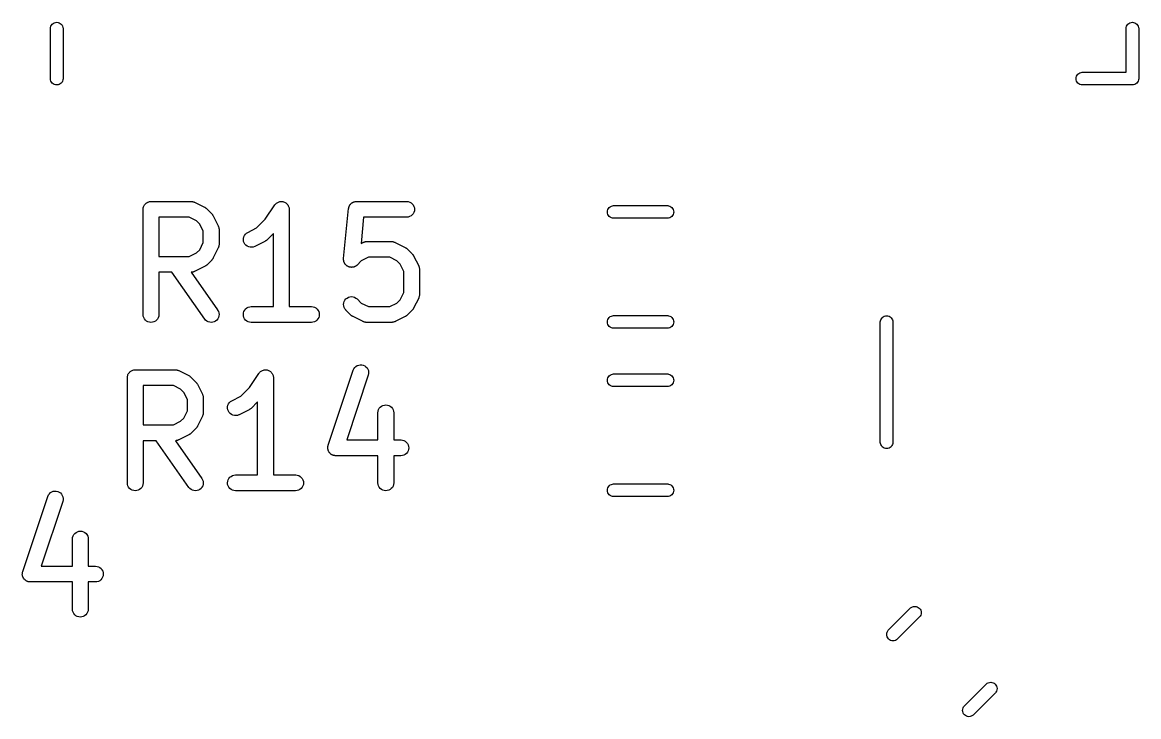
# Model space of a CAD drawing. Extents: x 116.8 to 159.2, y -137.5 to -92.6.
# Drawn here: x 148.61 to 159.22, y -126.62 to -120.03 of the extents above; entities that cross this region are included whole.
import ezdxf

# ---------------------------------------------------------------- set-up
doc = ezdxf.new("R2010")
doc.units = 0
doc.layers.add('BLACK', color=7, linetype='CONTINUOUS')

msp = doc.modelspace()

# ---------------------------------------------------------------- linework, layer by layer
at = {"layer": 'BLACK', "linetype": 'CONTINUOUS'}
for p, q in [((148.881, -120.073), (148.884, -120.062)), ((148.884, -120.062), (148.89, -120.052)), ((148.89, -120.052), (148.897, -120.042)), ((148.897, -120.042), (148.907, -120.035)), ((148.907, -120.035), (148.917, -120.029)), ((148.917, -120.029), (148.928, -120.026)), ((148.928, -120.026), (148.94, -120.025)), ((148.94, -120.025), (148.952, -120.026)), ((148.952, -120.026), (148.963, -120.029)), ((148.963, -120.029), (148.973, -120.035)), ((148.973, -120.035), (148.983, -120.042)), ((148.983, -120.042), (148.99, -120.052)), ((148.99, -120.052), (148.996, -120.062)), ((148.996, -120.062), (148.999, -120.073)), ((159.101, -120.073), (159.104, -120.062)), ((159.104, -120.062), (159.11, -120.052)), ((159.11, -120.052), (159.117, -120.042)), ((159.117, -120.042), (159.127, -120.035)), ((159.127, -120.035), (159.137, -120.029)), ((159.137, -120.029), (159.148, -120.026)), ((159.148, -120.026), (159.16, -120.025)), ((159.16, -120.025), (159.172, -120.026)), ((159.172, -120.026), (159.183, -120.029)), ((159.183, -120.029), (159.193, -120.035)), ((159.193, -120.035), (159.203, -120.042)), ((159.203, -120.042), (159.21, -120.052)), ((159.21, -120.052), (159.216, -120.062)), ((159.216, -120.062), (159.219, -120.073)), ((148.88, -120.082), (148.881, -120.073)), ((148.88, -120.563), (148.88, -120.082)), ((148.999, -120.073), (149, -120.082)), ((149, -120.082), (149, -120.563)), ((159.1, -120.082), (159.101, -120.073)), ((159.1, -120.5), (159.1, -120.082)), ((159.219, -120.073), (159.22, -120.082)), ((159.22, -120.082), (159.22, -120.557)), ((148.881, -120.572), (148.88, -120.563)), ((148.884, -120.583), (148.881, -120.572)), ((148.89, -120.593), (148.884, -120.583)), ((148.897, -120.603), (148.89, -120.593)), ((148.99, -120.593), (148.983, -120.603)), ((148.996, -120.583), (148.99, -120.593)), ((148.999, -120.572), (148.996, -120.583)), ((149, -120.563), (148.999, -120.572)), ((158.625, -120.56), (158.626, -120.548)), ((158.626, -120.572), (158.625, -120.56)), ((158.626, -120.548), (158.629, -120.537)), ((158.629, -120.583), (158.626, -120.572)), ((158.629, -120.537), (158.635, -120.527)), ((158.635, -120.593), (158.629, -120.583)), ((158.635, -120.527), (158.642, -120.517)), ((158.642, -120.603), (158.635, -120.593)), ((158.642, -120.517), (158.652, -120.51)), ((158.652, -120.51), (158.662, -120.504)), ((158.662, -120.504), (158.673, -120.501)), ((158.673, -120.501), (158.682, -120.5)), ((158.682, -120.5), (159.1, -120.5)), ((159.21, -120.593), (159.203, -120.603)), ((159.216, -120.583), (159.21, -120.593)), ((159.219, -120.572), (159.216, -120.583)), ((159.22, -120.563), (159.219, -120.572)), ((159.22, -120.557), (159.22, -120.56)), ((159.22, -120.56), (159.22, -120.563)), ((148.907, -120.61), (148.897, -120.603)), ((148.917, -120.616), (148.907, -120.61)), ((148.928, -120.619), (148.917, -120.616)), ((148.94, -120.62), (148.928, -120.619)), ((148.952, -120.619), (148.94, -120.62)), ((148.963, -120.616), (148.952, -120.619)), ((148.973, -120.61), (148.963, -120.616)), ((148.983, -120.603), (148.973, -120.61)), ((158.652, -120.61), (158.642, -120.603)), ((158.662, -120.616), (158.652, -120.61)), ((158.673, -120.619), (158.662, -120.616)), ((158.682, -120.62), (158.673, -120.619)), ((159.157, -120.62), (158.682, -120.62)), ((159.16, -120.62), (159.157, -120.62)), ((159.172, -120.619), (159.16, -120.62)), ((159.183, -120.616), (159.172, -120.619)), ((159.193, -120.61), (159.183, -120.616)), ((159.203, -120.603), (159.193, -120.61)), ((149.767, -121.773), (149.77, -121.767)), ((149.77, -121.767), (149.774, -121.76)), ((149.774, -121.76), (149.778, -121.755)), ((149.774, -121.76), (149.774, -121.76)), ((149.774, -121.76), (149.774, -121.76)), ((149.778, -121.755), (149.783, -121.749)), ((149.783, -121.749), (149.789, -121.744)), ((149.783, -121.749), (149.783, -121.749)), ((149.783, -121.749), (149.783, -121.749)), ((149.789, -121.744), (149.794, -121.74)), ((149.794, -121.74), (149.794, -121.74)), ((149.794, -121.74), (149.795, -121.74)), ((149.795, -121.74), (149.801, -121.736)), ((149.801, -121.736), (149.807, -121.733)), ((149.807, -121.733), (149.807, -121.733)), ((149.807, -121.733), (149.808, -121.733)), ((149.808, -121.733), (149.814, -121.731)), ((149.814, -121.731), (149.821, -121.729)), ((149.821, -121.729), (149.821, -121.729)), ((149.821, -121.729), (149.822, -121.729)), ((149.822, -121.729), (149.829, -121.728)), ((149.829, -121.728), (149.836, -121.727)), ((149.836, -121.727), (150.217, -121.727)), ((150.217, -121.727), (150.218, -121.727)), ((150.218, -121.727), (150.22, -121.728)), ((150.22, -121.728), (150.222, -121.728)), ((150.222, -121.728), (150.227, -121.728)), ((150.227, -121.728), (150.232, -121.729)), ((150.232, -121.729), (150.234, -121.73)), ((150.234, -121.73), (150.237, -121.73)), ((150.237, -121.73), (150.241, -121.732)), ((150.241, -121.732), (150.246, -121.733)), ((150.246, -121.733), (150.248, -121.735)), ((150.248, -121.735), (150.25, -121.735)), ((150.25, -121.735), (150.345, -121.783)), ((150.92, -121.897), (151.011, -121.761)), ((151.011, -121.761), (151.012, -121.76)), ((151.012, -121.76), (151.017, -121.754)), ((151.012, -121.76), (151.012, -121.76)), ((151.012, -121.76), (151.012, -121.76)), ((151.012, -121.76), (151.012, -121.76)), ((151.017, -121.754), (151.021, -121.749)), ((151.021, -121.749), (151.027, -121.744)), ((151.021, -121.749), (151.021, -121.749)), ((151.021, -121.749), (151.021, -121.749)), ((151.027, -121.744), (151.033, -121.74)), ((151.033, -121.74), (151.04, -121.736)), ((151.033, -121.74), (151.033, -121.74)), ((151.033, -121.74), (151.033, -121.74)), ((151.04, -121.736), (151.046, -121.733)), ((151.046, -121.733), (151.053, -121.731)), ((151.046, -121.733), (151.046, -121.733)), ((151.046, -121.733), (151.046, -121.733)), ((151.053, -121.731), (151.06, -121.729)), ((151.06, -121.729), (151.067, -121.728)), ((151.06, -121.729), (151.06, -121.729)), ((151.06, -121.729), (151.06, -121.729)), ((151.067, -121.728), (151.074, -121.727)), ((151.074, -121.727), (151.074, -121.727)), ((151.074, -121.727), (151.082, -121.728)), ((151.074, -121.727), (151.074, -121.727)), ((151.082, -121.728), (151.089, -121.729)), ((151.089, -121.729), (151.089, -121.729)), ((151.089, -121.729), (151.089, -121.729)), ((151.089, -121.729), (151.096, -121.731)), ((151.096, -121.731), (151.103, -121.733)), ((151.103, -121.733), (151.103, -121.733)), ((151.103, -121.733), (151.103, -121.733)), ((151.103, -121.733), (151.11, -121.737)), ((151.11, -121.737), (151.116, -121.74)), ((151.116, -121.74), (151.116, -121.74)), ((151.116, -121.74), (151.116, -121.74)), ((151.116, -121.74), (151.121, -121.745)), ((151.121, -121.745), (151.127, -121.75)), ((151.127, -121.75), (151.127, -121.75)), ((151.127, -121.75), (151.127, -121.75)), ((151.127, -121.75), (151.132, -121.756)), ((151.132, -121.756), (151.136, -121.761)), ((151.136, -121.761), (151.136, -121.761)), ((151.136, -121.761), (151.136, -121.761)), ((151.136, -121.761), (151.14, -121.768)), ((151.14, -121.768), (151.143, -121.774)), ((151.721, -121.77), (151.722, -121.766)), ((151.722, -121.766), (151.724, -121.763)), ((151.724, -121.763), (151.726, -121.76)), ((151.726, -121.76), (151.728, -121.757)), ((151.728, -121.757), (151.731, -121.754)), ((151.731, -121.754), (151.733, -121.752)), ((151.733, -121.752), (151.735, -121.749)), ((151.735, -121.749), (151.738, -121.747)), ((151.738, -121.747), (151.741, -121.744)), ((151.741, -121.744), (151.744, -121.742)), ((151.744, -121.742), (151.747, -121.74)), ((151.747, -121.74), (151.75, -121.738)), ((151.75, -121.738), (151.753, -121.736)), ((151.753, -121.736), (151.757, -121.735)), ((151.757, -121.735), (151.76, -121.733)), ((151.76, -121.733), (151.763, -121.732)), ((151.763, -121.732), (151.767, -121.73)), ((151.767, -121.73), (151.77, -121.73)), ((151.77, -121.73), (151.774, -121.729)), ((151.774, -121.729), (151.778, -121.728)), ((151.778, -121.728), (151.781, -121.728)), ((151.781, -121.728), (151.785, -121.728)), ((151.785, -121.728), (151.788, -121.727)), ((151.788, -121.727), (152.264, -121.727)), ((152.264, -121.727), (152.265, -121.727)), ((152.265, -121.727), (152.28, -121.729)), ((152.28, -121.729), (152.294, -121.733)), ((152.294, -121.733), (152.307, -121.74)), ((152.307, -121.74), (152.318, -121.75)), ((152.318, -121.75), (152.327, -121.761)), ((152.327, -121.761), (152.334, -121.774)), ((154.21, -121.772), (154.221, -121.768)), ((154.221, -121.768), (154.23, -121.767)), ((154.23, -121.767), (154.745, -121.767)), ((154.745, -121.767), (154.754, -121.768)), ((154.754, -121.768), (154.765, -121.772)), ((149.761, -121.801), (149.762, -121.794)), ((149.761, -121.802), (149.761, -121.801)), ((149.761, -122.802), (149.761, -121.802)), ((149.761, -121.802), (149.761, -121.802)), ((149.761, -121.802), (149.761, -121.802)), ((149.761, -121.802), (149.761, -121.802)), ((149.762, -121.787), (149.764, -121.78)), ((149.762, -121.794), (149.762, -121.787)), ((149.762, -121.787), (149.762, -121.787)), ((149.762, -121.787), (149.762, -121.787)), ((149.764, -121.78), (149.767, -121.773)), ((149.767, -121.773), (149.767, -121.773)), ((149.767, -121.773), (149.767, -121.773)), ((150.345, -121.783), (150.346, -121.783)), ((150.346, -121.783), (150.35, -121.786)), ((150.35, -121.786), (150.354, -121.788)), ((150.354, -121.788), (150.356, -121.79)), ((150.356, -121.79), (150.359, -121.791)), ((150.359, -121.791), (150.362, -121.794)), ((150.362, -121.794), (150.365, -121.797)), ((150.365, -121.797), (150.413, -121.845)), ((150.413, -121.845), (150.413, -121.845)), ((150.413, -121.845), (150.416, -121.849)), ((150.416, -121.849), (150.419, -121.852)), ((150.419, -121.852), (150.42, -121.854)), ((150.42, -121.854), (150.422, -121.857)), ((150.422, -121.857), (150.424, -121.861)), ((150.424, -121.861), (150.427, -121.864)), ((150.427, -121.864), (150.474, -121.959)), ((151.143, -121.774), (151.143, -121.774)), ((151.143, -121.774), (151.143, -121.774)), ((151.143, -121.774), (151.145, -121.781)), ((151.145, -121.781), (151.147, -121.788)), ((151.147, -121.788), (151.147, -121.788)), ((151.147, -121.788), (151.147, -121.788)), ((151.147, -121.788), (151.148, -121.795)), ((151.148, -121.795), (151.149, -121.802)), ((151.149, -121.802), (151.149, -122.727)), ((151.666, -122.271), (151.713, -121.795)), ((151.713, -121.795), (151.714, -121.794)), ((151.714, -121.791), (151.715, -121.787)), ((151.714, -121.794), (151.714, -121.791)), ((151.715, -121.787), (151.716, -121.783)), ((151.716, -121.783), (151.717, -121.78)), ((151.717, -121.78), (151.718, -121.777)), ((151.718, -121.777), (151.719, -121.773)), ((151.719, -121.773), (151.721, -121.77)), ((152.293, -121.872), (152.279, -121.876)), ((152.306, -121.865), (152.293, -121.872)), ((152.317, -121.856), (152.306, -121.865)), ((152.326, -121.844), (152.317, -121.856)), ((152.333, -121.831), (152.326, -121.844)), ((152.338, -121.817), (152.333, -121.831)), ((152.334, -121.774), (152.338, -121.788)), ((152.338, -121.788), (152.339, -121.803)), ((152.339, -121.803), (152.338, -121.817)), ((154.172, -121.828), (154.174, -121.816)), ((154.174, -121.839), (154.172, -121.828)), ((154.174, -121.816), (154.177, -121.804)), ((154.177, -121.851), (154.174, -121.839)), ((154.177, -121.804), (154.183, -121.794)), ((154.183, -121.861), (154.177, -121.851)), ((154.183, -121.794), (154.19, -121.785)), ((154.19, -121.87), (154.183, -121.861)), ((154.19, -121.785), (154.199, -121.777)), ((154.199, -121.878), (154.19, -121.87)), ((154.199, -121.777), (154.21, -121.772)), ((154.765, -121.772), (154.776, -121.777)), ((154.776, -121.777), (154.785, -121.785)), ((154.785, -121.87), (154.776, -121.878)), ((154.785, -121.785), (154.792, -121.794)), ((154.792, -121.861), (154.785, -121.87)), ((154.792, -121.794), (154.798, -121.804)), ((154.798, -121.851), (154.792, -121.861)), ((154.798, -121.804), (154.801, -121.816)), ((154.801, -121.839), (154.798, -121.851)), ((154.801, -121.816), (154.803, -121.828)), ((154.803, -121.828), (154.801, -121.839)), ((149.911, -121.877), (149.911, -122.251)), ((150.199, -121.877), (149.911, -121.877)), ((150.267, -121.912), (150.199, -121.877)), ((150.298, -121.942), (150.267, -121.912)), ((150.332, -122.011), (150.298, -121.942)), ((150.474, -121.959), (150.475, -121.96)), ((150.475, -121.96), (150.475, -121.962)), ((150.475, -121.962), (150.476, -121.964)), ((150.476, -121.964), (150.478, -121.969)), ((150.478, -121.969), (150.48, -121.974)), ((150.48, -121.974), (150.48, -121.976)), ((150.48, -121.976), (150.481, -121.978)), ((150.481, -121.978), (150.481, -121.983)), ((150.755, -122.021), (150.839, -121.979)), ((150.839, -121.979), (150.92, -121.897)), ((151.856, -121.877), (151.831, -122.126)), ((152.264, -121.877), (151.856, -121.877)), ((152.279, -121.876), (152.264, -121.877)), ((154.21, -121.883), (154.199, -121.878)), ((154.221, -121.887), (154.21, -121.883)), ((154.23, -121.887), (154.221, -121.887)), ((154.745, -121.887), (154.23, -121.887)), ((154.754, -121.887), (154.745, -121.887)), ((154.765, -121.883), (154.754, -121.887)), ((154.776, -121.878), (154.765, -121.883)), ((150.332, -122.118), (150.332, -122.011)), ((150.481, -121.983), (150.482, -121.988)), ((150.482, -121.988), (150.482, -121.991)), ((150.482, -121.991), (150.482, -121.993)), ((150.482, -121.993), (150.482, -122.136)), ((150.713, -122.093), (150.714, -122.078)), ((150.714, -122.078), (150.717, -122.064)), ((150.717, -122.064), (150.723, -122.051)), ((150.723, -122.051), (150.732, -122.039)), ((150.732, -122.039), (150.742, -122.029)), ((150.742, -122.029), (150.755, -122.021)), ((150.999, -122.031), (150.936, -122.094)), ((150.999, -122.727), (150.999, -122.031)), ((150.267, -122.217), (150.298, -122.187)), ((150.298, -122.187), (150.332, -122.118)), ((150.474, -122.169), (150.427, -122.264)), ((150.475, -122.167), (150.474, -122.169)), ((150.476, -122.165), (150.475, -122.167)), ((150.478, -122.16), (150.476, -122.165)), ((150.479, -122.156), (150.478, -122.16)), ((150.48, -122.153), (150.479, -122.156)), ((150.481, -122.151), (150.48, -122.153)), ((150.482, -122.141), (150.481, -122.146)), ((150.481, -122.146), (150.481, -122.151)), ((150.482, -122.136), (150.482, -122.137)), ((150.482, -122.137), (150.482, -122.139)), ((150.482, -122.139), (150.482, -122.141)), ((150.716, -122.107), (150.713, -122.093)), ((150.721, -122.121), (150.716, -122.107)), ((150.728, -122.134), (150.721, -122.121)), ((150.738, -122.144), (150.728, -122.134)), ((150.75, -122.153), (150.738, -122.144)), ((150.764, -122.159), (150.75, -122.153)), ((150.778, -122.162), (150.764, -122.159)), ((150.792, -122.163), (150.778, -122.162)), ((150.807, -122.161), (150.792, -122.163)), ((150.821, -122.156), (150.807, -122.161)), ((150.822, -122.155), (150.821, -122.156)), ((150.917, -122.108), (150.822, -122.155)), ((150.92, -122.105), (150.917, -122.108)), ((150.924, -122.103), (150.92, -122.105)), ((150.927, -122.101), (150.924, -122.103)), ((150.929, -122.1), (150.927, -122.101)), ((150.932, -122.097), (150.929, -122.1)), ((150.936, -122.094), (150.932, -122.097)), ((150.936, -122.094), (150.936, -122.094)), ((151.831, -122.126), (151.85, -122.116)), ((151.85, -122.116), (151.851, -122.116)), ((151.851, -122.116), (151.853, -122.115)), ((151.853, -122.115), (151.855, -122.114)), ((151.855, -122.114), (151.86, -122.113)), ((151.86, -122.113), (151.864, -122.111)), ((151.864, -122.111), (151.867, -122.11)), ((151.867, -122.11), (151.869, -122.11)), ((151.869, -122.11), (151.874, -122.109)), ((151.874, -122.109), (151.879, -122.108)), ((151.879, -122.108), (151.881, -122.109)), ((151.881, -122.109), (151.883, -122.108)), ((151.883, -122.108), (152.121, -122.108)), ((152.121, -122.108), (152.122, -122.108)), ((152.122, -122.108), (152.125, -122.109)), ((152.125, -122.109), (152.127, -122.109)), ((152.127, -122.109), (152.132, -122.109)), ((152.132, -122.109), (152.137, -122.11)), ((152.137, -122.11), (152.139, -122.111)), ((152.139, -122.111), (152.141, -122.111)), ((152.141, -122.111), (152.146, -122.113)), ((152.146, -122.113), (152.151, -122.114)), ((152.151, -122.114), (152.153, -122.115)), ((152.153, -122.115), (152.155, -122.116)), ((152.155, -122.116), (152.25, -122.164)), ((152.25, -122.164), (152.251, -122.164)), ((152.251, -122.164), (152.255, -122.167)), ((152.255, -122.167), (152.258, -122.169)), ((152.258, -122.169), (152.261, -122.171)), ((152.261, -122.171), (152.263, -122.172)), ((152.263, -122.172), (152.266, -122.175)), ((152.266, -122.175), (152.27, -122.178)), ((152.27, -122.178), (152.317, -122.226)), ((149.911, -122.251), (150.199, -122.251)), ((150.199, -122.251), (150.267, -122.217)), ((150.413, -122.284), (150.365, -122.332)), ((150.415, -122.281), (150.413, -122.284)), ((150.418, -122.278), (150.415, -122.281)), ((150.42, -122.275), (150.418, -122.278)), ((150.422, -122.273), (150.42, -122.275)), ((150.424, -122.269), (150.422, -122.273)), ((150.426, -122.265), (150.424, -122.269)), ((150.427, -122.264), (150.426, -122.265)), ((151.665, -122.278), (151.666, -122.275)), ((151.666, -122.282), (151.665, -122.278)), ((151.666, -122.275), (151.666, -122.271)), ((151.666, -122.286), (151.666, -122.282)), ((151.667, -122.289), (151.666, -122.286)), ((151.667, -122.293), (151.667, -122.289)), ((151.668, -122.296), (151.667, -122.293)), ((151.669, -122.3), (151.668, -122.296)), ((151.833, -122.293), (151.794, -122.332)), ((151.901, -122.258), (151.833, -122.293)), ((152.104, -122.258), (151.901, -122.258)), ((152.172, -122.293), (152.104, -122.258)), ((152.203, -122.323), (152.172, -122.293)), ((152.317, -122.226), (152.318, -122.226)), ((152.318, -122.226), (152.321, -122.23)), ((152.321, -122.23), (152.324, -122.233)), ((152.324, -122.233), (152.325, -122.235)), ((152.325, -122.235), (152.327, -122.238)), ((152.327, -122.238), (152.329, -122.241)), ((152.329, -122.241), (152.331, -122.245)), ((152.331, -122.245), (152.379, -122.34)), ((150.035, -122.401), (149.911, -122.401)), ((149.911, -122.401), (149.911, -122.802)), ((150.346, -122.845), (150.035, -122.401)), ((150.219, -122.401), (150.218, -122.401)), ((150.218, -122.401), (150.469, -122.759)), ((150.221, -122.401), (150.219, -122.401)), ((150.226, -122.4), (150.221, -122.401)), ((150.231, -122.4), (150.226, -122.4)), ((150.233, -122.399), (150.231, -122.4)), ((150.236, -122.399), (150.233, -122.399)), ((150.24, -122.397), (150.236, -122.399)), ((150.245, -122.396), (150.24, -122.397)), ((150.247, -122.394), (150.245, -122.396)), ((150.249, -122.394), (150.247, -122.394)), ((150.25, -122.393), (150.249, -122.394)), ((150.345, -122.346), (150.25, -122.393)), ((150.349, -122.343), (150.345, -122.346)), ((150.353, -122.341), (150.349, -122.343)), ((150.355, -122.34), (150.353, -122.341)), ((150.358, -122.338), (150.355, -122.34)), ((150.361, -122.335), (150.358, -122.338)), ((150.364, -122.332), (150.361, -122.335)), ((150.365, -122.332), (150.364, -122.332)), ((151.67, -122.303), (151.669, -122.3)), ((151.671, -122.307), (151.67, -122.303)), ((151.673, -122.31), (151.671, -122.307)), ((151.674, -122.314), (151.673, -122.31)), ((151.676, -122.317), (151.674, -122.314)), ((151.678, -122.32), (151.676, -122.317)), ((151.68, -122.323), (151.678, -122.32)), ((151.682, -122.326), (151.68, -122.323)), ((151.685, -122.328), (151.682, -122.326)), ((151.687, -122.331), (151.685, -122.328)), ((151.69, -122.334), (151.687, -122.331)), ((151.693, -122.336), (151.69, -122.334)), ((151.696, -122.338), (151.693, -122.336)), ((151.698, -122.341), (151.696, -122.338)), ((151.702, -122.342), (151.698, -122.341)), ((151.705, -122.344), (151.702, -122.342)), ((151.708, -122.346), (151.705, -122.344)), ((151.711, -122.348), (151.708, -122.346)), ((151.715, -122.349), (151.711, -122.348)), ((151.718, -122.35), (151.715, -122.349)), ((151.722, -122.351), (151.718, -122.35)), ((151.725, -122.352), (151.722, -122.351)), ((151.729, -122.352), (151.725, -122.352)), ((151.732, -122.353), (151.729, -122.352)), ((151.736, -122.353), (151.732, -122.353)), ((151.74, -122.354), (151.736, -122.353)), ((151.743, -122.353), (151.74, -122.354)), ((151.747, -122.353), (151.743, -122.353)), ((151.751, -122.353), (151.747, -122.353)), ((151.754, -122.352), (151.751, -122.353)), ((151.758, -122.351), (151.754, -122.352)), ((151.762, -122.351), (151.758, -122.351)), ((151.765, -122.349), (151.762, -122.351)), ((151.768, -122.348), (151.765, -122.349)), ((151.772, -122.346), (151.768, -122.348)), ((151.775, -122.345), (151.772, -122.346)), ((151.778, -122.343), (151.775, -122.345)), ((151.781, -122.341), (151.778, -122.343)), ((151.784, -122.339), (151.781, -122.341)), ((151.787, -122.337), (151.784, -122.339)), ((151.79, -122.335), (151.787, -122.337)), ((151.793, -122.332), (151.79, -122.335)), ((151.794, -122.332), (151.793, -122.332)), ((152.237, -122.392), (152.203, -122.323)), ((152.237, -122.594), (152.237, -122.392)), ((152.379, -122.34), (152.379, -122.341)), ((152.379, -122.341), (152.38, -122.343)), ((152.38, -122.343), (152.381, -122.345)), ((152.381, -122.345), (152.383, -122.35)), ((152.383, -122.35), (152.384, -122.355)), ((152.384, -122.355), (152.385, -122.357)), ((152.385, -122.357), (152.385, -122.359)), ((152.385, -122.359), (152.386, -122.364)), ((152.386, -122.364), (152.387, -122.369)), ((152.387, -122.369), (152.387, -122.372)), ((152.387, -122.372), (152.387, -122.374)), ((152.387, -122.374), (152.387, -122.612)), ((152.203, -122.663), (152.237, -122.594)), ((152.387, -122.612), (152.387, -122.613)), ((152.387, -122.613), (152.387, -122.615)), ((152.387, -122.615), (152.387, -122.617)), ((151.665, -122.706), (151.667, -122.692)), ((151.667, -122.721), (151.665, -122.706)), ((151.667, -122.692), (151.671, -122.678)), ((151.671, -122.735), (151.667, -122.721)), ((151.671, -122.678), (151.678, -122.665)), ((151.678, -122.665), (151.688, -122.654)), ((151.688, -122.654), (151.699, -122.645)), ((151.699, -122.645), (151.712, -122.638)), ((151.712, -122.638), (151.726, -122.634)), ((151.726, -122.634), (151.741, -122.632)), ((151.741, -122.632), (151.755, -122.634)), ((151.755, -122.634), (151.769, -122.638)), ((151.769, -122.638), (151.782, -122.645)), ((151.782, -122.645), (151.794, -122.654)), ((151.794, -122.654), (151.833, -122.693)), ((151.833, -122.693), (151.901, -122.727)), ((152.104, -122.727), (152.172, -122.693)), ((152.172, -122.693), (152.203, -122.663)), ((152.379, -122.645), (152.331, -122.741)), ((152.38, -122.643), (152.379, -122.645)), ((152.381, -122.641), (152.38, -122.643)), ((152.382, -122.637), (152.381, -122.641)), ((152.384, -122.632), (152.382, -122.637)), ((152.385, -122.63), (152.384, -122.632)), ((152.386, -122.622), (152.385, -122.627)), ((152.385, -122.627), (152.385, -122.63)), ((152.387, -122.617), (152.386, -122.622)), ((149.762, -122.817), (149.761, -122.802)), ((149.766, -122.831), (149.762, -122.817)), ((149.909, -122.818), (149.905, -122.832)), ((149.911, -122.803), (149.909, -122.818)), ((149.911, -122.802), (149.911, -122.803)), ((150.469, -122.759), (150.469, -122.76)), ((150.469, -122.76), (150.476, -122.773)), ((150.476, -122.773), (150.481, -122.787)), ((150.481, -122.816), (150.477, -122.83)), ((150.481, -122.787), (150.482, -122.802)), ((150.482, -122.802), (150.481, -122.816)), ((150.713, -122.802), (150.715, -122.787)), ((150.714, -122.816), (150.713, -122.802)), ((150.719, -122.83), (150.714, -122.816)), ((150.715, -122.787), (150.719, -122.773)), ((150.719, -122.773), (150.726, -122.76)), ((150.726, -122.76), (150.735, -122.749)), ((150.735, -122.749), (150.747, -122.74)), ((150.747, -122.74), (150.76, -122.733)), ((150.76, -122.733), (150.774, -122.729)), ((150.774, -122.729), (150.788, -122.727)), ((150.788, -122.727), (150.999, -122.727)), ((151.149, -122.727), (151.36, -122.727)), ((151.36, -122.727), (151.361, -122.727)), ((151.361, -122.727), (151.375, -122.729)), ((151.375, -122.729), (151.389, -122.733)), ((151.389, -122.733), (151.402, -122.74)), ((151.402, -122.74), (151.413, -122.75)), ((151.413, -122.75), (151.422, -122.761)), ((151.422, -122.761), (151.429, -122.774)), ((151.429, -122.774), (151.433, -122.788)), ((151.433, -122.817), (151.429, -122.831)), ((151.433, -122.788), (151.435, -122.803)), ((151.435, -122.803), (151.433, -122.817)), ((151.678, -122.748), (151.671, -122.735)), ((151.687, -122.759), (151.678, -122.748)), ((151.687, -122.76), (151.687, -122.759)), ((151.735, -122.808), (151.687, -122.76)), ((151.738, -122.81), (151.735, -122.808)), ((151.741, -122.813), (151.738, -122.81)), ((151.744, -122.815), (151.741, -122.813)), ((151.746, -122.817), (151.744, -122.815)), ((151.75, -122.819), (151.746, -122.817)), ((151.754, -122.821), (151.75, -122.819)), ((151.755, -122.822), (151.754, -122.821)), ((151.85, -122.869), (151.755, -122.822)), ((151.901, -122.727), (152.104, -122.727)), ((152.25, -122.822), (152.155, -122.869)), ((152.254, -122.82), (152.25, -122.822)), ((152.258, -122.818), (152.254, -122.82)), ((152.26, -122.816), (152.258, -122.818)), ((152.263, -122.814), (152.26, -122.816)), ((152.266, -122.811), (152.263, -122.814)), ((152.269, -122.809), (152.266, -122.811)), ((152.27, -122.808), (152.269, -122.809)), ((152.317, -122.76), (152.27, -122.808)), ((152.32, -122.757), (152.317, -122.76)), ((152.323, -122.754), (152.32, -122.757)), ((152.325, -122.751), (152.323, -122.754)), ((152.327, -122.749), (152.325, -122.751)), ((152.329, -122.745), (152.327, -122.749)), ((152.331, -122.742), (152.329, -122.745)), ((152.331, -122.741), (152.331, -122.742)), ((154.19, -122.83), (154.199, -122.822)), ((154.199, -122.822), (154.21, -122.817)), ((154.21, -122.817), (154.221, -122.813)), ((154.221, -122.813), (154.23, -122.812)), ((154.23, -122.812), (154.745, -122.812)), ((154.745, -122.812), (154.754, -122.813)), ((154.754, -122.813), (154.765, -122.817)), ((154.765, -122.817), (154.776, -122.822)), ((154.776, -122.822), (154.785, -122.83)), ((156.782, -122.832), (156.792, -122.825)), ((156.792, -122.825), (156.802, -122.819)), ((156.802, -122.819), (156.813, -122.816)), ((156.813, -122.816), (156.825, -122.815)), ((156.825, -122.815), (156.837, -122.816)), ((156.837, -122.816), (156.848, -122.819)), ((156.848, -122.819), (156.858, -122.825)), ((156.858, -122.825), (156.868, -122.832)), ((149.773, -122.844), (149.766, -122.831)), ((149.782, -122.855), (149.773, -122.844)), ((149.794, -122.865), (149.782, -122.855)), ((149.807, -122.872), (149.794, -122.865)), ((149.821, -122.876), (149.807, -122.872)), ((149.835, -122.877), (149.821, -122.876)), ((149.85, -122.876), (149.835, -122.877)), ((149.864, -122.872), (149.85, -122.876)), ((149.877, -122.865), (149.864, -122.872)), ((149.888, -122.856), (149.877, -122.865)), ((149.898, -122.845), (149.888, -122.856)), ((149.905, -122.832), (149.898, -122.845)), ((150.355, -122.857), (150.346, -122.845)), ((150.367, -122.866), (150.355, -122.857)), ((150.38, -122.872), (150.367, -122.866)), ((150.394, -122.876), (150.38, -122.872)), ((150.408, -122.877), (150.394, -122.876)), ((150.423, -122.876), (150.408, -122.877)), ((150.437, -122.871), (150.423, -122.876)), ((150.45, -122.864), (150.437, -122.871)), ((150.461, -122.855), (150.45, -122.864)), ((150.47, -122.843), (150.461, -122.855)), ((150.477, -122.83), (150.47, -122.843)), ((150.725, -122.843), (150.719, -122.83)), ((150.735, -122.855), (150.725, -122.843)), ((150.746, -122.864), (150.735, -122.855)), ((150.759, -122.871), (150.746, -122.864)), ((150.773, -122.876), (150.759, -122.871)), ((150.787, -122.877), (150.773, -122.876)), ((150.788, -122.877), (150.787, -122.877)), ((151.36, -122.877), (150.788, -122.877)), ((151.374, -122.876), (151.36, -122.877)), ((151.388, -122.872), (151.374, -122.876)), ((151.401, -122.865), (151.388, -122.872)), ((151.412, -122.856), (151.401, -122.865)), ((151.422, -122.844), (151.412, -122.856)), ((151.429, -122.831), (151.422, -122.844)), ((151.852, -122.87), (151.85, -122.869)), ((151.854, -122.871), (151.852, -122.87)), ((151.859, -122.873), (151.854, -122.871)), ((151.863, -122.875), (151.859, -122.873)), ((151.866, -122.875), (151.863, -122.875)), ((151.868, -122.876), (151.866, -122.875)), ((151.873, -122.876), (151.868, -122.876)), ((151.878, -122.877), (151.873, -122.876)), ((151.88, -122.877), (151.878, -122.877)), ((151.882, -122.877), (151.88, -122.877)), ((151.883, -122.877), (151.882, -122.877)), ((152.121, -122.877), (151.883, -122.877)), ((152.124, -122.877), (152.121, -122.877)), ((152.126, -122.877), (152.124, -122.877)), ((152.131, -122.876), (152.126, -122.877)), ((152.136, -122.876), (152.131, -122.876)), ((152.138, -122.875), (152.136, -122.876)), ((152.14, -122.875), (152.138, -122.875)), ((152.145, -122.873), (152.14, -122.875)), ((152.15, -122.872), (152.145, -122.873)), ((152.152, -122.871), (152.15, -122.872)), ((152.154, -122.87), (152.152, -122.871)), ((152.155, -122.869), (152.154, -122.87)), ((154.172, -122.872), (154.174, -122.861)), ((154.174, -122.884), (154.172, -122.872)), ((154.174, -122.861), (154.177, -122.849)), ((154.177, -122.896), (154.174, -122.884)), ((154.177, -122.849), (154.183, -122.839)), ((154.183, -122.906), (154.177, -122.896)), ((154.183, -122.839), (154.19, -122.83)), ((154.19, -122.915), (154.183, -122.906)), ((154.199, -122.923), (154.19, -122.915)), ((154.21, -122.928), (154.199, -122.923)), ((154.221, -122.932), (154.21, -122.928)), ((154.23, -122.932), (154.221, -122.932)), ((154.745, -122.932), (154.23, -122.932)), ((154.754, -122.932), (154.745, -122.932)), ((154.765, -122.928), (154.754, -122.932)), ((154.776, -122.923), (154.765, -122.928)), ((154.785, -122.915), (154.776, -122.923)), ((154.785, -122.83), (154.792, -122.839)), ((154.792, -122.906), (154.785, -122.915)), ((154.792, -122.839), (154.798, -122.849)), ((154.798, -122.896), (154.792, -122.906)), ((154.798, -122.849), (154.801, -122.861)), ((154.801, -122.884), (154.798, -122.896)), ((154.801, -122.861), (154.803, -122.872)), ((154.803, -122.872), (154.801, -122.884)), ((156.765, -122.872), (156.766, -122.863)), ((156.765, -124.018), (156.765, -122.872)), ((156.766, -122.863), (156.769, -122.852)), ((156.769, -122.852), (156.775, -122.842)), ((156.775, -122.842), (156.782, -122.832)), ((156.868, -122.832), (156.875, -122.842)), ((156.875, -122.842), (156.881, -122.852)), ((156.881, -122.852), (156.884, -122.863)), ((156.884, -122.863), (156.885, -122.872)), ((156.885, -122.872), (156.885, -124.018)), ((149.624, -123.36), (149.628, -123.355)), ((149.628, -123.355), (149.633, -123.349)), ((149.633, -123.349), (149.639, -123.344)), ((149.633, -123.349), (149.633, -123.349)), ((149.633, -123.349), (149.633, -123.349)), ((149.639, -123.344), (149.644, -123.34)), ((149.644, -123.34), (149.644, -123.34)), ((149.644, -123.34), (149.645, -123.34)), ((149.645, -123.34), (149.651, -123.336)), ((149.651, -123.336), (149.657, -123.333)), ((149.657, -123.333), (149.657, -123.333)), ((149.657, -123.333), (149.658, -123.333)), ((149.658, -123.333), (149.664, -123.331)), ((149.664, -123.331), (149.671, -123.329)), ((149.671, -123.329), (149.671, -123.329)), ((149.671, -123.329), (149.672, -123.329)), ((149.672, -123.329), (149.679, -123.328)), ((149.679, -123.328), (149.686, -123.327)), ((149.686, -123.327), (150.067, -123.327)), ((150.067, -123.327), (150.068, -123.327)), ((150.068, -123.327), (150.07, -123.328)), ((150.07, -123.328), (150.072, -123.328)), ((150.072, -123.328), (150.077, -123.328)), ((150.077, -123.328), (150.082, -123.329)), ((150.082, -123.329), (150.084, -123.33)), ((150.084, -123.33), (150.087, -123.33)), ((150.087, -123.33), (150.091, -123.332)), ((150.091, -123.332), (150.096, -123.333)), ((150.096, -123.333), (150.098, -123.335)), ((150.098, -123.335), (150.1, -123.335)), ((150.1, -123.335), (150.195, -123.383)), ((150.862, -123.36), (150.867, -123.354)), ((150.867, -123.354), (150.871, -123.349)), ((150.871, -123.349), (150.877, -123.344)), ((150.871, -123.349), (150.871, -123.349)), ((150.871, -123.349), (150.871, -123.349)), ((150.877, -123.344), (150.883, -123.34)), ((150.883, -123.34), (150.89, -123.336)), ((150.883, -123.34), (150.883, -123.34)), ((150.883, -123.34), (150.883, -123.34)), ((150.89, -123.336), (150.896, -123.333)), ((150.896, -123.333), (150.903, -123.331)), ((150.896, -123.333), (150.896, -123.333)), ((150.896, -123.333), (150.896, -123.333)), ((150.903, -123.331), (150.91, -123.329)), ((150.91, -123.329), (150.917, -123.328)), ((150.91, -123.329), (150.91, -123.329)), ((150.91, -123.329), (150.91, -123.329)), ((150.917, -123.328), (150.924, -123.327)), ((150.924, -123.327), (150.924, -123.327)), ((150.924, -123.327), (150.932, -123.328)), ((150.924, -123.327), (150.924, -123.327)), ((150.932, -123.328), (150.939, -123.329)), ((150.939, -123.329), (150.939, -123.329)), ((150.939, -123.329), (150.939, -123.329)), ((150.939, -123.329), (150.946, -123.331)), ((150.946, -123.331), (150.953, -123.333)), ((150.953, -123.333), (150.953, -123.333)), ((150.953, -123.333), (150.953, -123.333)), ((150.953, -123.333), (150.96, -123.337)), ((150.96, -123.337), (150.966, -123.34)), ((150.966, -123.34), (150.966, -123.34)), ((150.966, -123.34), (150.966, -123.34)), ((150.966, -123.34), (150.971, -123.345)), ((150.971, -123.345), (150.977, -123.35)), ((150.977, -123.35), (150.977, -123.35)), ((150.977, -123.35), (150.977, -123.35)), ((150.977, -123.35), (150.982, -123.356)), ((150.982, -123.356), (150.986, -123.361)), ((151.519, -124.045), (151.757, -123.331)), ((151.757, -123.331), (151.758, -123.33)), ((151.758, -123.33), (151.764, -123.317)), ((151.764, -123.317), (151.773, -123.305)), ((151.773, -123.305), (151.783, -123.295)), ((151.783, -123.295), (151.796, -123.287)), ((151.796, -123.287), (151.809, -123.282)), ((151.809, -123.282), (151.824, -123.28)), ((151.824, -123.28), (151.839, -123.28)), ((151.839, -123.28), (151.853, -123.284)), ((151.853, -123.284), (151.866, -123.29)), ((151.866, -123.29), (151.878, -123.298)), ((151.878, -123.298), (151.888, -123.309)), ((151.888, -123.309), (151.896, -123.321)), ((151.896, -123.321), (151.901, -123.335)), ((151.901, -123.335), (151.903, -123.35)), ((151.903, -123.35), (151.903, -123.364)), ((149.611, -123.401), (149.612, -123.394)), ((149.611, -123.402), (149.611, -123.401)), ((149.611, -124.402), (149.611, -123.402)), ((149.611, -123.402), (149.611, -123.402)), ((149.611, -123.402), (149.611, -123.402)), ((149.611, -123.402), (149.611, -123.402)), ((149.612, -123.387), (149.614, -123.38)), ((149.612, -123.394), (149.612, -123.387)), ((149.612, -123.387), (149.612, -123.387)), ((149.612, -123.387), (149.612, -123.387)), ((149.614, -123.38), (149.617, -123.373)), ((149.617, -123.373), (149.62, -123.367)), ((149.617, -123.373), (149.617, -123.373)), ((149.617, -123.373), (149.617, -123.373)), ((149.62, -123.367), (149.624, -123.36)), ((149.624, -123.36), (149.624, -123.36)), ((149.624, -123.36), (149.624, -123.36)), ((150.195, -123.383), (150.196, -123.383)), ((150.196, -123.383), (150.2, -123.386)), ((150.2, -123.386), (150.204, -123.388)), ((150.204, -123.388), (150.206, -123.39)), ((150.206, -123.39), (150.209, -123.391)), ((150.209, -123.391), (150.212, -123.394)), ((150.212, -123.394), (150.215, -123.397)), ((150.215, -123.397), (150.263, -123.445)), ((150.263, -123.445), (150.263, -123.445)), ((150.263, -123.445), (150.266, -123.449)), ((150.266, -123.449), (150.269, -123.452)), ((150.269, -123.452), (150.27, -123.454)), ((150.27, -123.454), (150.272, -123.457)), ((150.272, -123.457), (150.274, -123.461)), ((150.274, -123.461), (150.277, -123.464)), ((150.277, -123.464), (150.324, -123.559)), ((150.77, -123.497), (150.861, -123.361)), ((150.861, -123.361), (150.862, -123.36)), ((150.862, -123.36), (150.862, -123.36)), ((150.862, -123.36), (150.862, -123.36)), ((150.862, -123.36), (150.862, -123.36)), ((150.986, -123.361), (150.986, -123.361)), ((150.986, -123.361), (150.986, -123.361)), ((150.986, -123.361), (150.99, -123.368)), ((150.99, -123.368), (150.993, -123.374)), ((150.993, -123.374), (150.993, -123.374)), ((150.993, -123.374), (150.993, -123.374)), ((150.993, -123.374), (150.995, -123.381)), ((150.995, -123.381), (150.997, -123.388)), ((150.997, -123.388), (150.997, -123.388)), ((150.997, -123.388), (150.997, -123.388)), ((150.997, -123.388), (150.998, -123.395)), ((150.998, -123.395), (150.999, -123.402)), ((150.999, -123.402), (150.999, -124.327)), ((151.9, -123.378), (151.695, -123.994)), ((151.903, -123.364), (151.9, -123.378)), ((154.172, -123.427), (154.174, -123.416)), ((154.174, -123.439), (154.172, -123.427)), ((154.174, -123.416), (154.177, -123.404)), ((154.177, -123.451), (154.174, -123.439)), ((154.177, -123.404), (154.183, -123.394)), ((154.183, -123.461), (154.177, -123.451)), ((154.183, -123.394), (154.19, -123.385)), ((154.19, -123.47), (154.183, -123.461)), ((154.19, -123.385), (154.199, -123.377)), ((154.199, -123.377), (154.21, -123.372)), ((154.21, -123.372), (154.221, -123.368)), ((154.221, -123.368), (154.23, -123.367)), ((154.23, -123.367), (154.745, -123.367)), ((154.745, -123.367), (154.754, -123.368)), ((154.754, -123.368), (154.765, -123.372)), ((154.765, -123.372), (154.776, -123.377)), ((154.776, -123.377), (154.785, -123.385)), ((154.785, -123.385), (154.792, -123.394)), ((154.792, -123.461), (154.785, -123.47)), ((154.792, -123.394), (154.798, -123.404)), ((154.798, -123.451), (154.792, -123.461)), ((154.798, -123.404), (154.801, -123.416)), ((154.801, -123.439), (154.798, -123.451)), ((154.801, -123.416), (154.803, -123.427)), ((154.803, -123.427), (154.801, -123.439)), ((149.761, -123.477), (149.761, -123.851)), ((150.049, -123.477), (149.761, -123.477)), ((150.117, -123.512), (150.049, -123.477)), ((150.148, -123.542), (150.117, -123.512)), ((150.182, -123.611), (150.148, -123.542)), ((150.324, -123.559), (150.325, -123.56)), ((150.325, -123.56), (150.325, -123.562)), ((150.325, -123.562), (150.326, -123.564)), ((150.326, -123.564), (150.328, -123.569)), ((150.328, -123.569), (150.33, -123.574)), ((150.689, -123.579), (150.77, -123.497)), ((154.199, -123.478), (154.19, -123.47)), ((154.21, -123.483), (154.199, -123.478)), ((154.221, -123.487), (154.21, -123.483)), ((154.23, -123.487), (154.221, -123.487)), ((154.745, -123.487), (154.23, -123.487)), ((154.754, -123.487), (154.745, -123.487)), ((154.765, -123.483), (154.754, -123.487)), ((154.776, -123.478), (154.765, -123.483)), ((154.785, -123.47), (154.776, -123.478)), ((150.182, -123.718), (150.182, -123.611)), ((150.33, -123.574), (150.33, -123.576)), ((150.33, -123.576), (150.331, -123.578)), ((150.331, -123.578), (150.331, -123.583)), ((150.331, -123.583), (150.332, -123.588)), ((150.332, -123.588), (150.332, -123.591)), ((150.332, -123.591), (150.332, -123.593)), ((150.332, -123.593), (150.332, -123.736)), ((150.564, -123.678), (150.567, -123.664)), ((150.567, -123.664), (150.573, -123.651)), ((150.573, -123.651), (150.582, -123.639)), ((150.582, -123.639), (150.592, -123.629)), ((150.592, -123.629), (150.605, -123.621)), ((150.605, -123.621), (150.689, -123.579)), ((150.849, -123.631), (150.786, -123.694)), ((150.849, -124.327), (150.849, -123.631)), ((152.014, -123.682), (152.026, -123.673)), ((152.026, -123.673), (152.039, -123.666)), ((152.039, -123.666), (152.053, -123.662)), ((152.053, -123.662), (152.067, -123.661)), ((152.067, -123.661), (152.082, -123.662)), ((152.082, -123.662), (152.096, -123.667)), ((152.096, -123.667), (152.109, -123.674)), ((152.109, -123.674), (152.12, -123.683)), ((150.148, -123.787), (150.182, -123.718)), ((150.324, -123.769), (150.277, -123.864)), ((150.325, -123.767), (150.324, -123.769)), ((150.326, -123.765), (150.325, -123.767)), ((150.328, -123.76), (150.326, -123.765)), ((150.329, -123.756), (150.328, -123.76)), ((150.33, -123.753), (150.329, -123.756)), ((150.331, -123.751), (150.33, -123.753)), ((150.332, -123.741), (150.331, -123.746)), ((150.331, -123.746), (150.331, -123.751)), ((150.332, -123.736), (150.332, -123.737)), ((150.332, -123.737), (150.332, -123.739)), ((150.332, -123.739), (150.332, -123.741)), ((150.563, -123.693), (150.564, -123.678)), ((150.566, -123.707), (150.563, -123.693)), ((150.571, -123.721), (150.566, -123.707)), ((150.578, -123.734), (150.571, -123.721)), ((150.588, -123.744), (150.578, -123.734)), ((150.6, -123.753), (150.588, -123.744)), ((150.614, -123.759), (150.6, -123.753)), ((150.628, -123.762), (150.614, -123.759)), ((150.642, -123.763), (150.628, -123.762)), ((150.657, -123.761), (150.642, -123.763)), ((150.671, -123.756), (150.657, -123.761)), ((150.672, -123.755), (150.671, -123.756)), ((150.767, -123.708), (150.672, -123.755)), ((150.77, -123.705), (150.767, -123.708)), ((150.774, -123.703), (150.77, -123.705)), ((150.777, -123.701), (150.774, -123.703)), ((150.779, -123.7), (150.777, -123.701)), ((150.782, -123.697), (150.779, -123.7)), ((150.786, -123.694), (150.782, -123.697)), ((150.786, -123.694), (150.786, -123.694)), ((151.992, -123.735), (151.993, -123.72)), ((151.992, -123.736), (151.992, -123.735)), ((151.992, -123.994), (151.992, -123.736)), ((151.993, -123.72), (151.998, -123.706)), ((151.998, -123.706), (152.005, -123.693)), ((152.005, -123.693), (152.014, -123.682)), ((152.12, -123.683), (152.129, -123.694)), ((152.129, -123.694), (152.136, -123.707)), ((152.136, -123.707), (152.14, -123.721)), ((152.14, -123.721), (152.142, -123.736)), ((152.142, -123.736), (152.142, -123.994)), ((149.761, -123.851), (150.049, -123.851)), ((150.049, -123.851), (150.117, -123.817)), ((150.117, -123.817), (150.148, -123.787)), ((150.263, -123.884), (150.215, -123.932)), ((150.265, -123.881), (150.263, -123.884)), ((150.268, -123.878), (150.265, -123.881)), ((150.27, -123.875), (150.268, -123.878)), ((150.272, -123.873), (150.27, -123.875)), ((150.274, -123.869), (150.272, -123.873)), ((150.276, -123.865), (150.274, -123.869)), ((150.277, -123.864), (150.276, -123.865)), ((150.097, -123.994), (150.095, -123.996)), ((150.099, -123.994), (150.097, -123.994)), ((150.1, -123.993), (150.099, -123.994)), ((150.195, -123.946), (150.1, -123.993)), ((150.199, -123.943), (150.195, -123.946)), ((150.203, -123.941), (150.199, -123.943)), ((150.205, -123.94), (150.203, -123.941)), ((150.208, -123.938), (150.205, -123.94)), ((150.211, -123.935), (150.208, -123.938)), ((150.214, -123.932), (150.211, -123.935)), ((150.215, -123.932), (150.214, -123.932)), ((151.695, -123.994), (151.992, -123.994)), ((152.142, -123.994), (152.21, -123.994)), ((152.21, -123.994), (152.211, -123.994)), ((152.211, -123.994), (152.225, -123.996)), ((149.885, -124.001), (149.761, -124.001)), ((149.761, -124.001), (149.761, -124.402)), ((150.196, -124.445), (149.885, -124.001)), ((150.069, -124.001), (150.068, -124.001)), ((150.068, -124.001), (150.319, -124.359)), ((150.071, -124.001), (150.069, -124.001)), ((150.076, -124), (150.071, -124.001)), ((150.081, -124), (150.076, -124)), ((150.083, -123.999), (150.081, -124)), ((150.086, -123.999), (150.083, -123.999)), ((150.09, -123.997), (150.086, -123.999)), ((150.095, -123.996), (150.09, -123.997)), ((151.515, -124.069), (151.516, -124.064)), ((151.516, -124.071), (151.515, -124.069)), ((151.516, -124.06), (151.517, -124.057)), ((151.516, -124.064), (151.516, -124.06)), ((151.516, -124.074), (151.516, -124.071)), ((151.516, -124.079), (151.516, -124.074)), ((151.517, -124.083), (151.516, -124.079)), ((151.517, -124.054), (151.518, -124.05)), ((151.517, -124.057), (151.517, -124.054)), ((151.518, -124.086), (151.517, -124.083)), ((151.518, -124.05), (151.519, -124.045)), ((151.518, -124.089), (151.518, -124.086)), ((151.52, -124.093), (151.518, -124.089)), ((151.521, -124.097), (151.52, -124.093)), ((151.522, -124.1), (151.521, -124.097)), ((151.523, -124.102), (151.522, -124.1)), ((152.225, -123.996), (152.239, -124)), ((152.239, -124), (152.252, -124.007)), ((152.252, -124.007), (152.263, -124.017)), ((152.263, -124.017), (152.272, -124.028)), ((152.272, -124.028), (152.279, -124.041)), ((152.279, -124.098), (152.272, -124.111)), ((152.279, -124.041), (152.283, -124.055)), ((152.283, -124.084), (152.279, -124.098)), ((152.283, -124.055), (152.285, -124.07)), ((152.285, -124.07), (152.283, -124.084)), ((156.766, -124.027), (156.765, -124.018)), ((156.769, -124.038), (156.766, -124.027)), ((156.775, -124.048), (156.769, -124.038)), ((156.782, -124.058), (156.775, -124.048)), ((156.792, -124.065), (156.782, -124.058)), ((156.802, -124.071), (156.792, -124.065)), ((156.813, -124.074), (156.802, -124.071)), ((156.825, -124.075), (156.813, -124.074)), ((156.837, -124.074), (156.825, -124.075)), ((156.848, -124.071), (156.837, -124.074)), ((156.858, -124.065), (156.848, -124.071)), ((156.868, -124.058), (156.858, -124.065)), ((156.875, -124.048), (156.868, -124.058)), ((156.881, -124.038), (156.875, -124.048)), ((156.884, -124.027), (156.881, -124.038)), ((156.885, -124.018), (156.884, -124.027)), ((151.526, -124.106), (151.523, -124.102)), ((151.528, -124.11), (151.526, -124.106)), ((151.53, -124.112), (151.528, -124.11)), ((151.531, -124.115), (151.53, -124.112)), ((151.534, -124.118), (151.531, -124.115)), ((151.537, -124.122), (151.534, -124.118)), ((151.539, -124.123), (151.537, -124.122)), ((151.541, -124.125), (151.539, -124.123)), ((151.545, -124.128), (151.541, -124.125)), ((151.548, -124.131), (151.545, -124.128)), ((151.551, -124.132), (151.548, -124.131)), ((151.553, -124.134), (151.551, -124.132)), ((151.557, -124.136), (151.553, -124.134)), ((151.561, -124.138), (151.557, -124.136)), ((151.564, -124.139), (151.561, -124.138)), ((151.566, -124.14), (151.564, -124.139)), ((151.571, -124.141), (151.566, -124.14)), ((151.575, -124.142), (151.571, -124.141)), ((151.578, -124.143), (151.575, -124.142)), ((151.581, -124.143), (151.578, -124.143)), ((151.585, -124.144), (151.581, -124.143)), ((151.589, -124.144), (151.585, -124.144)), ((151.59, -124.144), (151.589, -124.144)), ((151.992, -124.144), (151.59, -124.144)), ((151.992, -124.402), (151.992, -124.144)), ((152.21, -124.144), (152.142, -124.144)), ((152.142, -124.144), (152.142, -124.402)), ((152.224, -124.143), (152.21, -124.144)), ((152.238, -124.138), (152.224, -124.143)), ((152.251, -124.132), (152.238, -124.138)), ((152.262, -124.122), (152.251, -124.132)), ((152.272, -124.111), (152.262, -124.122)), ((149.612, -124.417), (149.611, -124.402)), ((149.616, -124.431), (149.612, -124.417)), ((149.759, -124.418), (149.755, -124.432)), ((149.761, -124.403), (149.759, -124.418)), ((149.761, -124.402), (149.761, -124.403)), ((150.319, -124.359), (150.319, -124.36)), ((150.319, -124.36), (150.326, -124.373)), ((150.326, -124.373), (150.331, -124.387)), ((150.331, -124.416), (150.327, -124.43)), ((150.331, -124.387), (150.332, -124.402)), ((150.332, -124.402), (150.331, -124.416)), ((150.563, -124.402), (150.565, -124.387)), ((150.564, -124.416), (150.563, -124.402)), ((150.569, -124.43), (150.564, -124.416)), ((150.565, -124.387), (150.569, -124.373)), ((150.569, -124.373), (150.576, -124.36)), ((150.576, -124.36), (150.585, -124.349)), ((150.585, -124.349), (150.597, -124.34)), ((150.597, -124.34), (150.61, -124.333)), ((150.61, -124.333), (150.624, -124.329)), ((150.624, -124.329), (150.638, -124.327)), ((150.638, -124.327), (150.849, -124.327)), ((150.999, -124.327), (151.21, -124.327)), ((151.21, -124.327), (151.211, -124.327)), ((151.211, -124.327), (151.225, -124.329)), ((151.225, -124.329), (151.239, -124.333)), ((151.239, -124.333), (151.252, -124.34)), ((151.252, -124.34), (151.263, -124.35)), ((151.263, -124.35), (151.272, -124.361)), ((151.272, -124.361), (151.279, -124.374)), ((151.279, -124.374), (151.283, -124.388)), ((151.283, -124.417), (151.279, -124.431)), ((151.283, -124.388), (151.285, -124.403)), ((151.285, -124.403), (151.283, -124.417)), ((151.993, -124.417), (151.992, -124.402)), ((151.997, -124.431), (151.993, -124.417)), ((152.14, -124.418), (152.136, -124.432)), ((152.142, -124.403), (152.14, -124.418)), ((152.142, -124.402), (152.142, -124.403)), ((154.199, -124.422), (154.21, -124.417)), ((154.21, -124.417), (154.221, -124.413)), ((154.221, -124.413), (154.23, -124.412)), ((154.23, -124.412), (154.745, -124.412)), ((154.745, -124.412), (154.754, -124.413)), ((154.754, -124.413), (154.765, -124.417)), ((154.765, -124.417), (154.776, -124.422)), ((148.855, -124.53), (148.862, -124.517)), ((148.862, -124.517), (148.87, -124.505)), ((148.87, -124.505), (148.881, -124.495)), ((148.881, -124.495), (148.893, -124.487)), ((148.893, -124.487), (148.907, -124.482)), ((148.907, -124.482), (148.922, -124.48)), ((148.922, -124.48), (148.936, -124.48)), ((148.936, -124.48), (148.95, -124.484)), ((148.95, -124.484), (148.964, -124.49)), ((148.964, -124.49), (148.976, -124.498)), ((148.976, -124.498), (148.986, -124.509)), ((148.986, -124.509), (148.993, -124.521)), ((148.993, -124.521), (148.999, -124.535)), ((149.623, -124.444), (149.616, -124.431)), ((149.632, -124.455), (149.623, -124.444)), ((149.644, -124.465), (149.632, -124.455)), ((149.657, -124.472), (149.644, -124.465)), ((149.671, -124.476), (149.657, -124.472)), ((149.685, -124.477), (149.671, -124.476)), ((149.7, -124.476), (149.685, -124.477)), ((149.714, -124.472), (149.7, -124.476)), ((149.727, -124.465), (149.714, -124.472)), ((149.738, -124.456), (149.727, -124.465)), ((149.748, -124.445), (149.738, -124.456)), ((149.755, -124.432), (149.748, -124.445)), ((150.205, -124.457), (150.196, -124.445)), ((150.217, -124.466), (150.205, -124.457)), ((150.23, -124.472), (150.217, -124.466)), ((150.244, -124.476), (150.23, -124.472)), ((150.258, -124.477), (150.244, -124.476)), ((150.273, -124.476), (150.258, -124.477)), ((150.287, -124.471), (150.273, -124.476)), ((150.3, -124.464), (150.287, -124.471)), ((150.311, -124.455), (150.3, -124.464)), ((150.32, -124.443), (150.311, -124.455)), ((150.327, -124.43), (150.32, -124.443)), ((150.575, -124.443), (150.569, -124.43)), ((150.585, -124.455), (150.575, -124.443)), ((150.596, -124.464), (150.585, -124.455)), ((150.609, -124.471), (150.596, -124.464)), ((150.623, -124.476), (150.609, -124.471)), ((150.637, -124.477), (150.623, -124.476)), ((150.638, -124.477), (150.637, -124.477)), ((151.21, -124.477), (150.638, -124.477)), ((151.224, -124.476), (151.21, -124.477)), ((151.238, -124.472), (151.224, -124.476)), ((151.251, -124.465), (151.238, -124.472)), ((151.262, -124.456), (151.251, -124.465)), ((151.272, -124.444), (151.262, -124.456)), ((151.279, -124.431), (151.272, -124.444)), ((152.004, -124.444), (151.997, -124.431)), ((152.013, -124.455), (152.004, -124.444)), ((152.025, -124.465), (152.013, -124.455)), ((152.038, -124.472), (152.025, -124.465)), ((152.052, -124.476), (152.038, -124.472)), ((152.066, -124.477), (152.052, -124.476)), ((152.081, -124.476), (152.066, -124.477)), ((152.095, -124.472), (152.081, -124.476)), ((152.108, -124.465), (152.095, -124.472)), ((152.119, -124.456), (152.108, -124.465)), ((152.129, -124.445), (152.119, -124.456)), ((152.136, -124.432), (152.129, -124.445)), ((154.172, -124.472), (154.174, -124.461)), ((154.174, -124.484), (154.172, -124.472)), ((154.174, -124.461), (154.177, -124.449)), ((154.177, -124.496), (154.174, -124.484)), ((154.177, -124.449), (154.183, -124.439)), ((154.183, -124.506), (154.177, -124.496)), ((154.183, -124.439), (154.19, -124.43)), ((154.19, -124.515), (154.183, -124.506)), ((154.19, -124.43), (154.199, -124.422)), ((154.199, -124.523), (154.19, -124.515)), ((154.21, -124.528), (154.199, -124.523)), ((154.776, -124.523), (154.765, -124.528)), ((154.776, -124.422), (154.785, -124.43)), ((154.785, -124.515), (154.776, -124.523)), ((154.785, -124.43), (154.792, -124.439)), ((154.792, -124.506), (154.785, -124.515)), ((154.792, -124.439), (154.798, -124.449)), ((154.798, -124.496), (154.792, -124.506)), ((154.798, -124.449), (154.801, -124.461)), ((154.801, -124.484), (154.798, -124.496)), ((154.801, -124.461), (154.803, -124.472)), ((154.803, -124.472), (154.801, -124.484)), ((148.617, -125.245), (148.855, -124.531)), ((148.997, -124.578), (148.792, -125.194)), ((148.855, -124.531), (148.855, -124.53)), ((149.001, -124.564), (148.997, -124.578)), ((148.999, -124.535), (149.001, -124.55)), ((149.001, -124.55), (149.001, -124.564)), ((154.221, -124.532), (154.21, -124.528)), ((154.23, -124.532), (154.221, -124.532)), ((154.745, -124.532), (154.23, -124.532)), ((154.754, -124.532), (154.745, -124.532)), ((154.765, -124.528), (154.754, -124.532)), ((149.089, -124.935), (149.091, -124.92)), ((149.089, -124.936), (149.089, -124.935)), ((149.089, -125.194), (149.089, -124.936)), ((149.091, -124.92), (149.095, -124.906)), ((149.095, -124.906), (149.102, -124.893)), ((149.102, -124.893), (149.112, -124.882)), ((149.112, -124.882), (149.123, -124.873)), ((149.123, -124.873), (149.136, -124.866)), ((149.136, -124.866), (149.15, -124.862)), ((149.15, -124.862), (149.165, -124.861)), ((149.165, -124.861), (149.179, -124.862)), ((149.179, -124.862), (149.193, -124.867)), ((149.193, -124.867), (149.206, -124.874)), ((149.206, -124.874), (149.218, -124.883)), ((149.218, -124.883), (149.227, -124.894)), ((149.227, -124.894), (149.234, -124.907)), ((149.234, -124.907), (149.238, -124.921)), ((149.238, -124.921), (149.239, -124.936)), ((149.239, -124.936), (149.239, -125.194)), ((148.613, -125.269), (148.614, -125.264)), ((148.614, -125.257), (148.615, -125.254)), ((148.614, -125.26), (148.614, -125.257)), ((148.614, -125.264), (148.614, -125.26)), ((148.615, -125.254), (148.616, -125.25)), ((148.616, -125.25), (148.617, -125.245)), ((148.792, -125.194), (149.089, -125.194)), ((149.239, -125.194), (149.307, -125.194)), ((149.307, -125.194), (149.308, -125.194)), ((149.308, -125.194), (149.323, -125.196)), ((149.323, -125.196), (149.337, -125.2)), ((149.337, -125.2), (149.35, -125.207)), ((149.35, -125.207), (149.361, -125.217)), ((149.361, -125.217), (149.37, -125.228)), ((149.37, -125.228), (149.377, -125.241)), ((149.377, -125.241), (149.381, -125.255)), ((149.381, -125.255), (149.382, -125.27)), ((148.613, -125.271), (148.613, -125.269)), ((148.613, -125.274), (148.613, -125.271)), ((148.614, -125.279), (148.613, -125.274)), ((148.614, -125.283), (148.614, -125.279)), ((148.615, -125.286), (148.614, -125.283)), ((148.616, -125.289), (148.615, -125.286)), ((148.617, -125.293), (148.616, -125.289)), ((148.619, -125.297), (148.617, -125.293)), ((148.62, -125.3), (148.619, -125.297)), ((148.621, -125.302), (148.62, -125.3)), ((148.623, -125.306), (148.621, -125.302)), ((148.625, -125.31), (148.623, -125.306)), ((148.627, -125.312), (148.625, -125.31)), ((148.629, -125.315), (148.627, -125.312)), ((148.632, -125.318), (148.629, -125.315)), ((148.635, -125.322), (148.632, -125.318)), ((148.637, -125.323), (148.635, -125.322)), ((148.639, -125.325), (148.637, -125.323)), ((148.642, -125.328), (148.639, -125.325)), ((148.646, -125.331), (148.642, -125.328)), ((148.648, -125.332), (148.646, -125.331)), ((148.651, -125.334), (148.648, -125.332)), ((148.655, -125.336), (148.651, -125.334)), ((148.659, -125.338), (148.655, -125.336)), ((148.661, -125.339), (148.659, -125.338)), ((148.664, -125.34), (148.661, -125.339)), ((148.668, -125.341), (148.664, -125.34)), ((148.673, -125.342), (148.668, -125.341)), ((148.675, -125.343), (148.673, -125.342)), ((148.678, -125.343), (148.675, -125.343)), ((148.683, -125.344), (148.678, -125.343)), ((148.687, -125.344), (148.683, -125.344)), ((148.688, -125.344), (148.687, -125.344)), ((149.089, -125.344), (148.688, -125.344)), ((149.089, -125.602), (149.089, -125.344)), ((149.307, -125.344), (149.239, -125.344)), ((149.239, -125.344), (149.239, -125.602)), ((149.322, -125.343), (149.307, -125.344)), ((149.336, -125.338), (149.322, -125.343)), ((149.349, -125.332), (149.336, -125.338)), ((149.36, -125.322), (149.349, -125.332)), ((149.369, -125.311), (149.36, -125.322)), ((149.376, -125.298), (149.369, -125.311)), ((149.381, -125.284), (149.376, -125.298)), ((149.382, -125.27), (149.381, -125.284)), ((157.052, -125.591), (157.059, -125.586)), ((157.059, -125.586), (157.07, -125.58)), ((157.07, -125.58), (157.081, -125.577)), ((157.081, -125.577), (157.093, -125.576)), ((157.093, -125.576), (157.105, -125.577)), ((157.105, -125.577), (157.116, -125.58)), ((157.116, -125.58), (157.126, -125.586)), ((157.126, -125.586), (157.135, -125.593)), ((149.091, -125.617), (149.089, -125.602)), ((149.095, -125.631), (149.091, -125.617)), ((149.102, -125.644), (149.095, -125.631)), ((149.111, -125.655), (149.102, -125.644)), ((149.122, -125.665), (149.111, -125.655)), ((149.135, -125.672), (149.122, -125.665)), ((149.149, -125.676), (149.135, -125.672)), ((149.164, -125.677), (149.149, -125.676)), ((149.178, -125.676), (149.164, -125.677)), ((149.192, -125.672), (149.178, -125.676)), ((149.205, -125.665), (149.192, -125.672)), ((149.217, -125.656), (149.205, -125.665)), ((149.226, -125.645), (149.217, -125.656)), ((149.233, -125.632), (149.226, -125.645)), ((149.238, -125.618), (149.233, -125.632)), ((149.239, -125.603), (149.238, -125.618)), ((149.239, -125.602), (149.239, -125.603)), ((156.841, -125.802), (157.052, -125.591)), ((157.137, -125.676), (156.926, -125.887)), ((157.135, -125.593), (157.143, -125.602)), ((157.143, -125.669), (157.137, -125.676)), ((157.143, -125.602), (157.149, -125.613)), ((157.149, -125.659), (157.143, -125.669)), ((157.149, -125.613), (157.152, -125.624)), ((157.152, -125.648), (157.149, -125.659)), ((157.152, -125.624), (157.153, -125.636)), ((157.153, -125.636), (157.152, -125.648)), ((156.826, -125.843), (156.827, -125.831)), ((156.827, -125.855), (156.826, -125.843)), ((156.827, -125.831), (156.83, -125.82)), ((156.83, -125.866), (156.827, -125.855)), ((156.83, -125.82), (156.836, -125.809)), ((156.836, -125.876), (156.83, -125.866)), ((156.836, -125.809), (156.841, -125.802)), ((156.843, -125.885), (156.836, -125.876)), ((156.852, -125.893), (156.843, -125.885)), ((156.863, -125.899), (156.852, -125.893)), ((156.874, -125.902), (156.863, -125.899)), ((156.886, -125.903), (156.874, -125.902)), ((156.898, -125.902), (156.886, -125.903)), ((156.909, -125.899), (156.898, -125.902)), ((156.919, -125.893), (156.909, -125.899)), ((156.926, -125.887), (156.919, -125.893)), ((157.563, -126.524), (157.774, -126.313)), ((157.774, -126.313), (157.781, -126.307)), ((157.781, -126.307), (157.791, -126.301)), ((157.791, -126.301), (157.802, -126.298)), ((157.802, -126.298), (157.814, -126.297)), ((157.814, -126.297), (157.826, -126.298)), ((157.826, -126.298), (157.837, -126.301)), ((157.837, -126.301), (157.848, -126.307)), ((157.848, -126.307), (157.857, -126.315)), ((157.857, -126.315), (157.864, -126.324)), ((157.864, -126.324), (157.87, -126.334)), ((157.859, -126.398), (157.648, -126.609)), ((157.864, -126.391), (157.859, -126.398)), ((157.87, -126.38), (157.864, -126.391)), ((157.87, -126.334), (157.873, -126.345)), ((157.873, -126.369), (157.87, -126.38)), ((157.873, -126.345), (157.874, -126.357)), ((157.874, -126.357), (157.873, -126.369)), ((157.548, -126.552), (157.551, -126.541)), ((157.551, -126.541), (157.557, -126.531)), ((157.557, -126.531), (157.563, -126.524)), ((157.547, -126.564), (157.548, -126.552)), ((157.548, -126.576), (157.547, -126.564)), ((157.551, -126.587), (157.548, -126.576)), ((157.557, -126.598), (157.551, -126.587)), ((157.565, -126.607), (157.557, -126.598)), ((157.574, -126.614), (157.565, -126.607)), ((157.584, -126.62), (157.574, -126.614)), ((157.595, -126.623), (157.584, -126.62)), ((157.607, -126.624), (157.595, -126.623)), ((157.619, -126.623), (157.607, -126.624)), ((157.63, -126.62), (157.619, -126.623)), ((157.641, -126.614), (157.63, -126.62)), ((157.648, -126.609), (157.641, -126.614))]:
    msp.add_line(p, q, dxfattribs=at)

doc.saveas('drawing.dxf')
